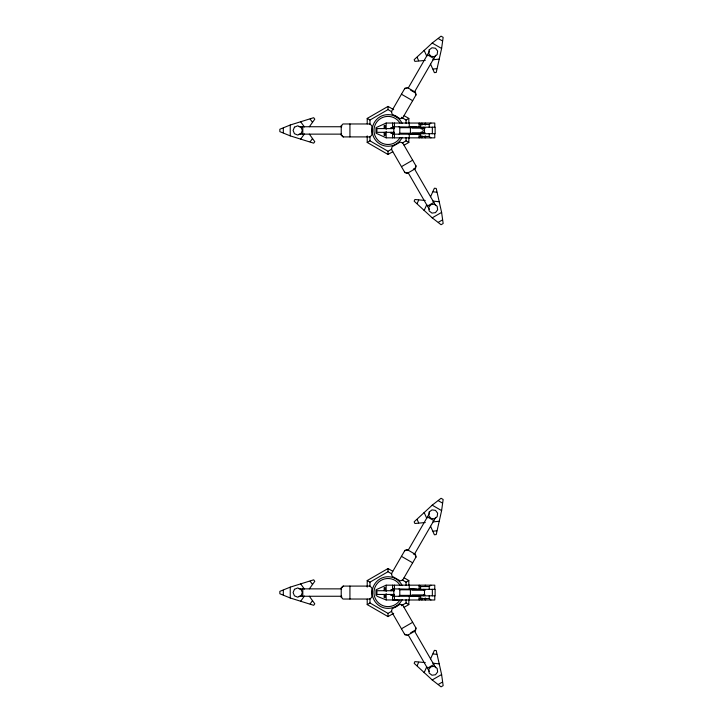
<?xml version="1.0" encoding="UTF-8"?>
<svg xmlns="http://www.w3.org/2000/svg" width="723" height="723" viewBox="0 0 723 723"><rect width="100%" height="100%" fill="white"/><g stroke="black" fill="none" stroke-linecap="round" stroke-linejoin="round"><path stroke-width="1.08" d="M430.565 64.157L434.387 72.634L436.222 72.445L441.608 48.477L443.154 37.361L441.057 36.15L432.2 43.046L414.143 59.693L414.894 61.383L425.251 60.398M430.565 526.281L434.387 534.767L436.222 534.568L441.608 510.601L443.154 499.485L441.057 498.274L432.2 505.169L414.143 521.825L414.894 523.506L425.251 522.53M415.364 167.32L415.842 165.694M415.418 168.649L416.141 166.209L402.639 142.82L400.117 142.151L392.11 146.769L391.432 149.29L404.934 172.68L407.411 173.267L415.418 168.649L415.119 168.134L413.339 169.164M415.364 629.444L415.842 627.817M415.418 630.772L416.141 628.332L402.639 604.952L400.117 604.274L392.11 608.893L391.432 611.423L404.934 634.803L407.411 635.4L415.418 630.772L415.119 630.257L410.673 632.824M430.565 196.719L434.387 188.233L436.222 188.432L441.608 212.399L443.154 223.515L441.057 224.726L432.2 217.831L414.143 201.175L414.894 199.494L425.251 200.47M430.565 658.843L434.387 650.366L436.222 650.555L441.608 674.523L443.154 685.639L441.057 686.85L432.2 679.954L414.143 663.307L414.894 661.617L425.251 662.602M417.144 203.524L418.644 200.154M424.13 210.556L426.778 204.6M417.144 665.648L418.644 662.277M424.13 672.688L426.778 666.733M425.901 136.484L425.26 137.867L425.26 135.788M425.901 598.608L425.26 599.991L425.26 597.912M407.989 88.459L429.272 51.586M414.387 92.155L435.68 55.282M415.418 92.228L416.141 94.668L402.639 118.048L400.117 118.726L392.11 114.107L391.432 111.577L404.934 88.197L407.411 87.6L415.418 92.228L415.119 92.743L410.673 90.176M407.411 549.733L404.934 550.32L391.432 573.71L392.11 576.231L400.117 580.849L402.639 580.18L416.141 556.791L415.418 554.351L407.411 549.733L404.636 550.836M407.989 550.592L429.272 513.71M414.387 554.288L435.68 517.415M415.418 554.351L415.119 554.866L413.339 553.836M309.354 126.733L314.785 119.187L313.692 117.686L290.239 125.007L279.846 129.227L279.846 131.649L290.239 135.87L313.692 143.181L314.785 141.69L309.354 134.144M309.354 588.856L314.785 581.31L313.692 579.819L290.239 587.13L279.846 591.351L279.846 593.773L290.239 597.993L313.692 605.314L314.785 603.813L309.354 596.267M300.578 139.232L304.41 133.954M310.158 141.762L312.336 138.771M300.578 601.355L304.41 596.077M310.158 603.886L312.336 600.894M394.577 126.742L393.836 127.673L393.836 133.24L394.577 134.171M399.051 134.171L399.792 133.24L399.792 127.673L399.051 126.742M409.661 134.171L410.402 133.24L410.402 127.673L409.661 126.742M394.577 588.865L393.836 589.796L393.836 595.372L394.577 596.294M399.051 596.294L399.792 595.372L399.792 589.796L399.051 588.865M409.661 596.294L410.402 595.372L410.402 589.796L409.661 588.865M341.229 125.82L342.973 123.967L369.977 123.967L371.83 125.82L371.83 135.056L369.977 136.909L342.973 136.909L341.229 135.056L341.229 125.82L341.825 125.82M341.229 587.944L342.973 586.091L369.977 586.091L371.83 587.944L371.83 597.18L369.977 599.033L342.973 599.033L341.229 597.18L341.229 587.944L343.57 586.091M419.168 124.428L429.227 124.428L430.944 123.046M419.168 586.552L429.227 586.552L430.944 585.169M367.212 123.886L367.212 118.418L388.016 106.408L393.692 109.679M369.977 124.41L369.977 120.027L388.016 109.607L391.821 111.803M367.212 135.897L367.212 142.449L369.977 140.849L388.016 151.27L391.821 149.074M401.31 117.28L406.055 120.027L408.829 118.418L408.829 122.793M402.259 143.046L406.055 140.849L406.055 137.56M367.212 142.449L388.016 154.469L392.752 151.74M404.103 145.187L408.829 142.449L408.829 138.084M401.455 166.652L412.661 160.181M427.429 206.082L433.827 202.386M432.2 217.831L441.608 212.399M438.382 222.268L442.368 219.964M367.212 587.103L367.212 580.551L388.016 568.531L392.752 571.26M369.977 586.534L369.977 582.151L388.016 571.73L391.821 573.926M367.212 599.114L367.212 604.582L369.977 602.973L388.016 613.393L391.821 611.197M402.259 579.954L406.055 582.151L408.829 580.551L408.829 584.916M395.373 607.148L396.972 606.226M401.31 605.72L406.055 602.973L406.055 599.692M367.212 604.582L388.016 616.592L393.692 613.321M404.103 607.311L408.829 604.582L408.829 600.207M401.455 628.775L412.661 622.313M427.429 668.215L433.827 664.509M432.2 679.954L441.608 674.523M438.382 684.392L442.368 682.087M434.776 127.203L434.776 123.046L386.172 123.046L376.005 127.664L376.005 133.213L386.172 137.831L434.776 137.867L434.776 133.71M434.776 589.326L434.776 585.169L386.172 585.169L376.005 589.787L376.005 595.336L377.795 596.574L386.172 599.954L398.183 599.954M419.15 134.171L420.596 133.71L420.596 136.484L419.15 137.867L419.15 134.171L392.58 134.171L392.58 137.867M419.15 596.294L420.596 595.833L420.596 598.608L419.15 599.991L419.15 596.294L392.58 596.294L392.58 599.991L434.776 599.991L434.776 595.833M404.636 88.712L406.29 88.314M432.869 59.783L439.349 59.105M433.077 69.056L436.755 68.667M432.869 521.916L439.349 521.229M433.077 531.179L436.755 530.799M410.899 134.171L416.918 133.71M410.899 596.294L416.918 595.833M299.105 126.742L341.681 126.742M419.15 126.742L419.15 123.046L420.596 124.428L420.596 127.203L392.58 126.742L392.58 123.046M409.326 127.203L435.119 127.203L435.119 133.71L409.326 133.71M393.945 127.664L390.8 127.664L390.8 128.586M399.792 127.673L410.402 127.673M411.866 128.125L425.124 128.125M394.487 128.586L376.927 128.586L376.927 132.327L394.487 132.327M421.075 128.848L422.566 128.848L423.307 130.456L422.566 132.065L421.075 132.065M411.866 132.788L425.124 132.788M393.945 133.249L390.8 133.249L390.8 132.327M399.792 133.24L410.402 133.24M299.105 134.135L341.681 134.135M341.229 135.056L343.57 136.909M419.168 136.484L429.227 136.484L430.944 137.867M299.105 588.865L341.681 588.865M419.15 588.865L419.15 585.169L420.596 586.552L420.596 589.326L392.58 588.865L392.58 585.169M409.326 589.326L435.119 589.326L435.119 595.833L409.326 595.833M393.945 589.796L390.8 589.796L390.8 590.718M399.792 589.796L410.402 589.796M411.866 590.248L425.124 590.248M394.487 590.718L376.927 590.718L376.927 594.451L394.487 594.451M411.866 594.912L425.124 594.912M393.945 595.372L390.8 595.372L390.8 594.451M399.792 595.372L410.402 595.372M299.105 596.258L341.681 596.258M341.229 597.18L341.825 597.18M419.168 598.608L429.227 598.608L430.944 599.991M410.899 126.742L416.918 127.203M410.899 588.865L416.918 589.326M433.077 191.821L436.755 192.201M432.869 201.084L439.349 201.771M433.077 653.944L436.755 654.333M432.869 663.217L439.349 663.895M404.636 172.164L407.411 173.267M404.636 634.288L406.29 634.686M438.382 38.608L442.368 40.913M432.2 43.046L441.608 48.477M427.429 54.785L433.827 58.491M401.455 94.225L412.661 100.687M404.103 115.689L408.829 118.418M395.373 115.852L396.972 116.774M367.212 118.418L369.977 120.027M406.055 140.849L408.829 142.449M438.382 500.732L442.368 503.036M432.2 505.169L441.608 510.601M427.429 516.918L433.827 520.614M401.455 556.349L412.661 562.819M404.103 577.813L408.829 580.551M367.212 580.551L369.977 582.151M406.055 602.973L408.829 604.582M310.158 119.114L312.336 122.106M300.578 121.645L304.41 126.923M310.158 581.238L312.336 584.229M300.578 583.768L304.41 589.046M414.387 168.712L435.68 205.585M407.989 172.408L429.272 209.29M414.387 630.845L435.68 667.718M407.989 634.541L429.272 671.414M425.901 124.428L425.26 123.046L425.26 125.124M425.26 585.169L425.901 586.552M424.13 50.312L426.778 56.267M417.144 57.352L418.644 60.723M424.13 512.444L426.778 518.4M417.144 519.476L418.644 522.846M415.364 93.556L415.842 95.183M415.364 555.68L415.842 557.306M432.345 127.203L432.345 133.71M432.345 589.326L432.345 595.833M429.227 124.428L429.227 127.203M429.227 133.71L429.227 136.484M429.227 586.552L429.227 589.326M429.227 595.833L429.227 598.608M424.5 128.125L424.5 132.788M424.5 590.248L424.5 594.912M423.859 127.203L423.859 128.125M423.859 132.788L423.859 133.71M423.859 589.326L423.859 590.248M423.859 594.912L423.859 595.833M421.907 123.046L421.907 125.124M421.907 135.788L421.907 137.867M421.907 597.912L421.907 599.991M409.263 123.046L409.263 126.742M409.263 134.171L409.263 137.867M409.263 585.169L409.263 588.865M409.263 596.294L409.263 599.991M406.055 120.027L406.055 123.308M406.055 582.151L406.055 585.44M394.433 123.046L394.433 126.742M394.433 134.171L394.433 137.867M394.433 585.169L394.433 588.865M394.433 596.294L394.433 599.991M393.565 126.371L393.565 128.586M393.565 132.327L393.565 134.541M393.565 588.495L393.565 590.718M393.565 594.451L393.565 596.665M391.721 127.664L391.721 128.586M391.721 132.327L391.721 133.249M391.721 589.796L391.721 590.718M391.721 594.451L391.721 595.372M388.016 106.408L388.016 109.607M388.016 151.27L388.016 154.469M388.016 568.531L388.016 571.73M388.016 613.393L388.016 616.592M386.172 123.046L386.172 129.381M386.172 131.496L386.172 137.831M386.172 585.169L386.172 591.504M386.172 593.619L386.172 599.954M385.079 128.586L385.079 125.468L384.157 125.468L384.157 128.586M385.079 132.327L385.079 135.463L384.157 135.463L384.157 132.327M385.079 590.718L385.079 587.591L384.157 587.591L384.157 590.718M385.079 594.442L385.079 597.587L384.157 597.587L384.157 594.442M369.977 136.466L369.977 140.849M369.977 598.59L369.977 602.973M349.932 123.967L349.932 136.909M349.932 586.091L349.932 599.033M302.801 126.742L302.801 134.135M302.801 588.865L302.801 596.258M290.239 125.007L290.239 135.87M290.239 587.13L290.239 597.993M283.308 128.134L283.308 132.743M283.308 590.257L283.308 594.866M402.214 137.424A15.825 15.825 0 0 1 378.12 142.783A15.825 15.825 0 0 1 378.12 118.093A15.825 15.825 0 0 1 402.214 123.452M400.009 137.777A14.053 14.053 0 0 1 378.897 141.13A14.053 14.053 0 0 1 378.897 119.747A14.053 14.053 0 0 1 400.009 123.1M402.214 599.548A15.825 15.825 0 0 1 378.12 604.907A15.825 15.825 0 0 1 378.12 580.217A15.825 15.825 0 0 1 402.214 585.576M400.009 599.9A14.053 14.053 0 0 1 378.897 603.253A14.053 14.053 0 0 1 378.897 581.87A14.053 14.053 0 0 1 400.009 585.223M429.164 49.923L428.703 53.43L430.854 56.24L434.369 56.701L437.171 54.55L437.632 51.044L435.481 48.233L431.974 47.772L429.164 49.923M429.164 512.047L428.703 515.553L430.854 518.364L434.369 518.825L437.171 516.674L437.632 513.167L435.481 510.357L431.974 509.896L429.164 512.047M294.451 127.167L293.095 130.438L294.451 133.701L297.722 135.056L300.985 133.701L302.341 130.438L300.985 127.167L297.722 125.82L294.451 127.167M294.451 589.299L293.095 592.562L294.451 595.833L297.722 597.18L300.985 595.833L302.341 592.562L300.985 589.299L297.722 587.944L294.451 589.299M430.854 204.636L428.703 207.447L429.164 210.953L431.974 213.104L435.481 212.643L437.632 209.833L437.171 206.326L434.369 204.175L430.854 204.636M430.854 666.76L428.703 669.57L429.164 673.077L431.974 675.228L435.481 674.767L437.632 671.956L437.171 668.45L434.369 666.299L430.854 666.76"/></g></svg>
